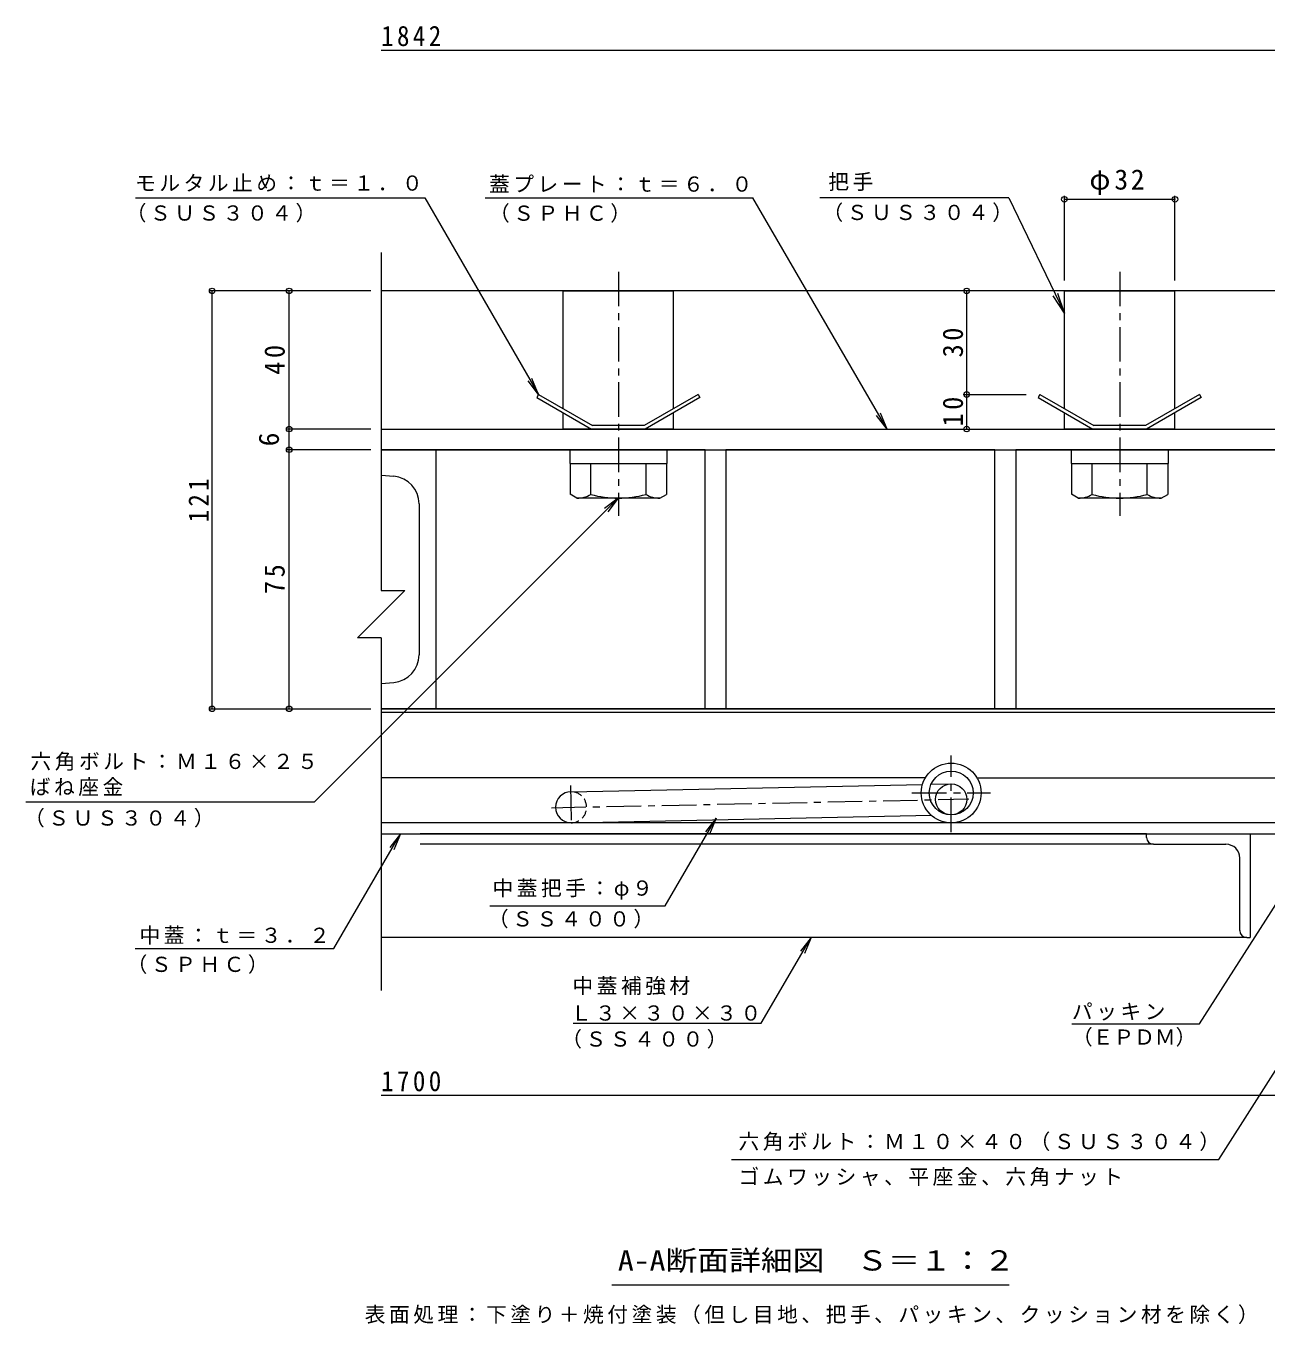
# Model space of a CAD drawing. Units: millimetres on the paper, enlarged 10 times, with parts at other scales. Extents: x -2686 to 2781, y -1962 to 1908.
# Drawn here: x -65 to 1729, y 29 to 1908 of the extents above; entities that cross this region are included whole.
import ezdxf
from ezdxf.enums import TextEntityAlignment as Align

# ---------------------------------------------------------------- set-up
doc = ezdxf.new("R2010")
doc.units = ezdxf.units.MM
doc.header["$LTSCALE"] = 10
doc.header["$PDMODE"] = 32
doc.header["$PDSIZE"] = 8
doc.linetypes.add('CHAIN1', pattern=[8, 5, -1, 1, -1])
doc.linetypes.add('DASHED1', pattern=[1.8, 1.2, -0.6])
for name, color, linetype, lineweight in [('D-2', 3, 'Continuous', 9), ('D-3', 4, 'Continuous', 9), ('D-5', 7, 'Continuous', 9), ('D-6', 6, 'Continuous', 9), ('D-8', 5, 'Continuous', 5), ('D-9', 134, 'Continuous', 5), ('D-A', 3, 'Continuous', 9), ('D-B', 6, 'Continuous', 9), ('D-C', 2, 'Continuous', 5), ('D-D', 4, 'Continuous', 9), ('D-E', 3, 'Continuous', 9), ('D-F', 7, 'Continuous', 9)]:
    doc.layers.add(name, color=color, linetype=linetype, lineweight=lineweight)
doc.styles.add('ＭＳ ゴシック', font='')
doc.styles.get('ＭＳ ゴシック').set_extended_font_data('MS Gothic')

msp = doc.modelspace()

# ---------------------------------------------------------------- linework, layer by layer
at = {"layer": 'D-2'}
for p, q in [((449.2, 1324.24), (1971.48, 1324.24)), ((449.2, 1294.24), (1971.48, 1294.24))]:
    msp.add_line(p, q, dxfattribs=at)
at = {"layer": 'D-2', "linetype": 'CHAIN1'}
for p, q in [((1273.98, 740.75), (1273.98, 851.73)), ((1217.23, 797.49), (1330.72, 797.49))]:
    msp.add_line(p, q, dxfattribs=at)
at = {"layer": 'D-2'}
for radius in [43.25, 31.75]:
    msp.add_circle((1273.98, 797.49), radius, dxfattribs=at)
at = {"layer": 'D-3'}
for p, q in [((1986.48, 1524.24), (449.2, 1524.24)), ((676.97, 1374.24), (674.47, 1369.91)), ((676.97, 1374.24), (754.91, 1329.24)), ((907.85, 1374.24), (829.91, 1329.24)), ((907.85, 1374.24), (910.35, 1369.91)), ((1402.28, 1374.24), (1399.78, 1369.91)), ((1402.28, 1374.24), (1480.22, 1329.24)), ((1633.17, 1374.24), (1555.23, 1329.24)), ((1633.17, 1374.24), (1635.67, 1369.91)), ((674.47, 1369.91), (753.57, 1324.24)), ((910.35, 1369.91), (831.25, 1324.24)), ((1399.78, 1369.91), (1478.89, 1324.24)), ((1635.67, 1369.91), (1556.57, 1324.24)), ((753.57, 1324.24), (831.25, 1324.24)), ((829.91, 1329.24), (754.91, 1329.24)), ((1478.89, 1324.24), (1556.57, 1324.24)), ((1555.23, 1329.24), (1480.22, 1329.24))]:
    msp.add_line(p, q, dxfattribs=at)
at = {"layer": 'D-5'}
for p, q in [((93.63, 1658.99), (512.57, 1658.99)), ((599.89, 1658.99), (987.08, 1658.99)), ((1181.37, 1324.24), (987.08, 1658.99)), ((1357.31, 1658.99), (1084.06, 1658.99)), ((1357.31, 1658.99), (1437.73, 1491.9)), ((1437.73, 1491.9), (1421.3, 1517.01)), ((1437.73, 1491.9), (1428.36, 1520.4)), ((676.97, 1374.24), (661.75, 1394.08)), ((1181.37, 1324.24), (1166.11, 1344.04)), ((1181.37, 1324.24), (1171.75, 1347.32)), ((792.26, 1224.24), (772.42, 1209.02)), ((352.32, 784.31), (-64.66, 784.31)), ((933.99, 760.89), (918.72, 741.09)), ((933.99, 760.89), (924.37, 737.81)), ((380.86, 572.41), (477.11, 738.24)), ((477.11, 738.24), (461.84, 718.44)), ((477.11, 738.24), (467.49, 715.16)), ((1633.24, 463.12), (1784.96, 701.22)), ((1661.02, 267.11), (1879.43, 609.86)), ((999.27, 464.29), (1071.22, 588.24)), ((1071.22, 588.24), (1055.95, 568.44)), ((1071.22, 588.24), (1061.6, 565.16)), ((93.14, 572.41), (380.86, 572.41)), ((727.25, 464.29), (999.27, 464.29)), ((1448.67, 463.12), (1633.24, 463.12)), ((956.14, 267.11), (1661.02, 267.11)), ((1357.99, 84.9), (782.99, 84.9))]:
    msp.add_line(p, q, dxfattribs=at)
for points in [[(512.57, 1658.99), (676.97, 1374.24), (667.4, 1397.34)], [(352.32, 784.31), (792.26, 1224.24), (777.04, 1204.41)], [(606.59, 633.97), (860.32, 633.97), (933.99, 760.89)]]:
    msp.add_lwpolyline(points, dxfattribs=at)
at = {"layer": 'D-6'}
for p, q in [((449.2, 919.24), (2066.48, 919.24)), ((449.2, 914.24), (2066.48, 914.24)), ((1236.6, 819.24), (449.2, 819.24)), ((723.51, 799.23), (1232.54, 809.88)), ((1244.85, 810.13), (1273.51, 810.73)), ((1311.36, 819.24), (1881.48, 819.24)), ((724.45, 754.24), (1245.28, 765.13)), ((1273.98, 765.73), (1274.45, 765.74))]:
    msp.add_line(p, q, dxfattribs=at)
at = {"layer": 'D-6', "linetype": 'CHAIN1'}
for p, q in [((723.32, 808.24), (724.57, 748.36)), ((695.46, 776.14), (1299.26, 788.77))]:
    msp.add_line(p, q, dxfattribs=at)
at = {"layer": 'D-6'}
msp.add_circle((1273.98, 788.24), 22.5, dxfattribs=at)
msp.add_arc((723.98, 776.74), 22.5, 90, 270, dxfattribs=at)
at = {"layer": 'D-6', "linetype": 'DASHED1'}
msp.add_arc((723.98, 776.74), 22.5, 270, 90, dxfattribs=at)
at = {"layer": 'D-8'}
for p, q in [((449.2, 1294.24), (1956.48, 1294.24)), ((1956.48, 919.24), (449.2, 919.24))]:
    msp.add_line(p, q, dxfattribs=at)
at = {"layer": 'D-9'}
for p, q in [((528.98, 1294.24), (449.2, 1294.24)), ((528.98, 919.24), (528.98, 1294.24)), ((722.91, 1274.24), (722.91, 1229.87)), ((752.41, 1229.73), (752.41, 1274.24)), ((832.41, 1229.73), (832.41, 1274.24)), ((861.91, 1274.24), (861.91, 1229.73)), ((1448.23, 1274.24), (1448.23, 1229.87)), ((1477.73, 1229.73), (1477.73, 1274.24)), ((1557.73, 1229.73), (1557.73, 1274.24)), ((1587.23, 1274.24), (1587.23, 1229.73)), ((449.2, 1257.47), (467.46, 1255.88)), ((732.45, 1224.36), (722.91, 1229.87)), ((852.41, 1224.24), (732.66, 1224.24)), ((852.41, 1224.24), (861.91, 1229.73)), ((1457.77, 1224.36), (1448.23, 1229.87)), ((1577.73, 1224.24), (1457.98, 1224.24)), ((1577.73, 1224.24), (1587.23, 1229.73)), ((503.98, 1216.03), (503.98, 997.46)), ((449.2, 956.01), (467.46, 957.61)), ((528.98, 919.24), (449.2, 919.24))]:
    msp.add_line(p, q, dxfattribs=at)
for centre, radius, start, end in [((463.98, 1216.03), 40, 0, 85.00056), ((733.7, 1258.75), 34.53, 267.86055, 302.81094), ((792.41, 1372.84), 148.6, 254.38446, 285.61554), ((851.12, 1258.75), 34.53, 237.18906, 272.13945), ((1459.01, 1258.75), 34.53, 267.86055, 302.81094), ((1517.73, 1372.84), 148.6, 254.38446, 285.61554), ((1576.44, 1258.75), 34.53, 237.18906, 272.13945), ((463.98, 997.46), 40, 275.00003, 0)]:
    msp.add_arc(centre, radius, start, end, dxfattribs=at)
at = {"layer": 'D-A'}
for p, q in [((1991.98, 754.24), (449.2, 754.24)), ((449.2, 738.24), (1991.98, 738.24))]:
    msp.add_line(p, q, dxfattribs=at)
at = {"layer": 'D-B'}
for p, q in [((1556.48, 738.24), (505.73, 738.24)), ((1556.48, 738.24), (1706.48, 738.24)), ((1556.48, 733.24), (1556.48, 738.24)), ((1706.48, 738.24), (1706.48, 588.24)), ((1566.48, 723.24), (505.73, 723.24)), ((1566.48, 723.24), (1671.48, 723.24)), ((1691.48, 598.24), (1691.48, 703.24)), ((1701.48, 588.24), (449.2, 588.24)), ((1701.48, 588.24), (1706.48, 588.24))]:
    msp.add_line(p, q, dxfattribs=at)
for centre, radius, start, end in [((1566.48, 733.24), 10, 180, 270), ((1671.48, 703.24), 20, 0, 90), ((1701.48, 598.24), 10, 180, 270)]:
    msp.add_arc(centre, radius, start, end, dxfattribs=at)
at = {"layer": 'D-C', "linetype": 'CHAIN1', "lineweight": 9}
for p, q in [((792.41, 1551.92), (792.41, 1198.61)), ((1517.73, 1551.92), (1517.73, 1198.61))]:
    msp.add_line(p, q, dxfattribs=at)
at = {"layer": 'D-C', "lineweight": 9}
for p, q in [((712.41, 1524.24), (872.41, 1524.24)), ((712.41, 1353.78), (712.41, 1524.24)), ((872.41, 1353.78), (872.41, 1524.24)), ((1437.73, 1524.24), (1597.73, 1524.24)), ((1437.73, 1353.78), (1437.73, 1524.24)), ((1597.73, 1353.78), (1597.73, 1524.24)), ((712.41, 1324.24), (712.41, 1348.01)), ((872.41, 1324.24), (872.41, 1348.01)), ((1437.73, 1324.24), (1437.73, 1348.01)), ((1597.73, 1324.24), (1597.73, 1348.01)), ((872.41, 1324.24), (712.41, 1324.24)), ((1597.73, 1324.24), (1437.73, 1324.24))]:
    msp.add_line(p, q, dxfattribs=at)
at = {"layer": 'D-C', "color": 134}
for p, q in [((722.41, 1294.24), (862.41, 1294.24)), ((862.41, 1294.24), (862.41, 1274.24)), ((1447.73, 1294.24), (1587.73, 1294.24)), ((1587.73, 1294.24), (1587.73, 1274.24))]:
    msp.add_line(p, q, dxfattribs=at)
for points in [[(722.41, 1294.24), (722.41, 1274.24), (862.41, 1274.24)], [(1447.73, 1294.24), (1447.73, 1274.24), (1587.73, 1274.24)]]:
    msp.add_lwpolyline(points, dxfattribs=at)
at = {"layer": 'D-D'}
for p, q in [((918.14, 1294.24), (449.2, 1294.24)), ((918.14, 919.24), (918.14, 1294.24)), ((1337.31, 1294.24), (948.14, 1294.24)), ((1337.31, 919.24), (1337.31, 1294.24)), ((449.2, 919.24), (918.14, 919.24)), ((1367.31, 919.24), (1756.48, 919.24))]:
    msp.add_line(p, q, dxfattribs=at)
for points in [[(948.14, 1294.24), (948.14, 919.24), (1337.31, 919.24)], [(1756.48, 1294.24), (1367.31, 1294.24), (1367.31, 919.24)]]:
    msp.add_lwpolyline(points, dxfattribs=at)
at = {"layer": 'D-E', "color": 2}
for points in [[(948.14, 919.24), (918.14, 919.24), (918.14, 1294.24), (948.14, 1294.24)], [(1367.31, 919.24), (1337.31, 919.24), (1337.31, 1294.24), (1367.31, 1294.24)]]:
    msp.add_lwpolyline(points, close=True, dxfattribs=at)
at = {"layer": 'D-F'}
for p, q in [((2111.48, 1872.22), (449.2, 1872.22)), ((1437.73, 1539.24), (1437.73, 1661.86)), ((1437.73, 1656.86), (1597.73, 1656.86)), ((1597.73, 1539.24), (1597.73, 1661.86)), ((449.2, 1580), (449.2, 1090.65)), ((434.2, 1524.24), (201.65, 1524.24)), ((204.65, 919.24), (204.65, 1524.24)), ((316.09, 1324.24), (316.09, 1524.24)), ((1296.4, 1374.24), (1296.4, 1524.24)), ((1293.4, 1374.24), (1382.28, 1374.24)), ((1296.4, 1324.24), (1296.4, 1374.24)), ((434.2, 1324.24), (311.09, 1324.24)), ((316.09, 1294.24), (316.09, 1324.24)), ((434.2, 1294.24), (311.09, 1294.24)), ((316.09, 919.24), (316.09, 1294.24)), ((449.2, 1021.83), (414.79, 1021.83)), ((449.2, 1021.83), (449.2, 511.7)), ((201.65, 919.24), (434.2, 919.24)), ((1756.47, 359.34), (449.2, 359.34))]:
    msp.add_line(p, q, dxfattribs=at)
msp.add_lwpolyline([(449.2, 1090.65), (483.61, 1090.65), (414.79, 1021.83)], dxfattribs=at)
for p in [(1437.73, 1656.86), (1597.73, 1656.86), (204.65, 1524.24), (316.09, 1524.24), (1296.4, 1524.24), (1296.4, 1374.24), (316.09, 1324.24), (1296.4, 1324.24), (316.09, 1294.24), (204.65, 919.24), (316.09, 919.24)]:
    msp.add_point(p, dxfattribs=at)

# ---------------------------------------------------------------- texts
at = {"layer": 'D-5', "style": 'ＭＳ ゴシック'}
msp.add_text('（ＥＰＤＭ）', height=21.99, dxfattribs=at).set_placement((1448.67, 426.55), align=Align.BOTTOM_LEFT)
at = {"layer": 'D-5', "color": 2, "style": 'ＭＳ ゴシック', "width": 1.15}
msp.add_text('A-A断面詳細図\u3000Ｓ＝１：２', height=29.33, dxfattribs=at).set_placement((791.74, 97.4), align=Align.BOTTOM_LEFT)
at = {"layer": 'D-5', "char_height": 21.99, "attachment_point": 7, "style": 'ＭＳ ゴシック'}
for s, insert in [('\\T1.17;モルタル止め：ｔ＝１．０', (93.23, 1668)), ('\\T1.17;蓋プレート：ｔ＝６．０', (605.23, 1666.54)), ('\\T1.17;把手', (1096.15, 1668.83)), ('\\T1.17;（ＳＵＳ３０４）', (79.67, 1623.09)), ('\\T1.17;（ＳＰＨＣ）', (605.23, 1622.87)), ('\\T1.17;（ＳＵＳ３０４）', (1087.74, 1623.93)), ('\\T1.17;六角ボルト：Ｍ１６×２５', (-58.13, 829.66)), ('\\T1.17;ばね座金', (-59.18, 792.94)), ('\\T1.17;（ＳＵＳ３０４）', (-67.44, 747.38)), ('\\T1.17;中蓋把手：φ９', (610.31, 642.86)), ('\\T1.17;（ＳＳ４００）', (603.67, 601.32)), ('\\T1.17;中蓋：ｔ＝３．２', (99.57, 578.11)), ('\\T1.17;（ＳＰＨＣ）', (80.89, 535.55)), ('\\T1.17;中蓋補強材', (725.96, 504.79)), ('\\T1.17;Ｌ３×３０×３０', (723.62, 467.6)), ('\\T1.17;パッキン', (1448.67, 467.94)), ('\\T1.17;（ＳＳ４００）', (709.78, 427.46)), ('\\T1.17;六角ボルト：Ｍ１０×４０（ＳＵＳ３０４）', (966.29, 279.13)), ('\\T1.17;ゴムワッシャ、平座金、六角ナット', (966.29, 228.3)), ('\\T1.17;表面処理：下塗り＋焼付塗装（但し目地、把手、パッキン、クッション材を除く）', (425.49, 28.77))]:
    msp.add_mtext(s, dxfattribs=dict(at, insert=insert))
at = {"layer": 'D-F', "color": 2, "style": 'ＭＳ ゴシック'}
msp.add_text('6', height=29.33, rotation=90, dxfattribs=at).set_placement((310.09, 1299.24), align=Align.BOTTOM_LEFT)
at = {"layer": 'D-F', "color": 2, "char_height": 29.33, "attachment_point": 7, "style": 'ＭＳ ゴシック'}
for s, insert in [('\\T1.28;\\W0.9;1842', (449.2, 1878.22)), ('\\T1.19;φ32', (1473.98, 1662.86)), ('\\T1.28;\\W0.9;1700', (449.2, 365.34))]:
    msp.add_mtext(s, dxfattribs=dict(at, insert=insert))
at = {"layer": 'D-F', "color": 2, "char_height": 29.33, "attachment_point": 7, "rotation": 90, "style": 'ＭＳ ゴシック'}
for s, insert in [('\\T1.27;\\W0.95;30', (1291.4, 1427.99)), ('\\T1.27;\\W0.95;40', (310.09, 1402.99)), ('\\T1.27;\\W0.95;10', (1291.4, 1327.99)), ('\\T1.27;\\W0.9;121', (199.65, 1189.24)), ('\\T1.27;\\W0.95;75', (310.09, 1085.49))]:
    msp.add_mtext(s, dxfattribs=dict(at, insert=insert))

doc.saveas('drawing.dxf')
